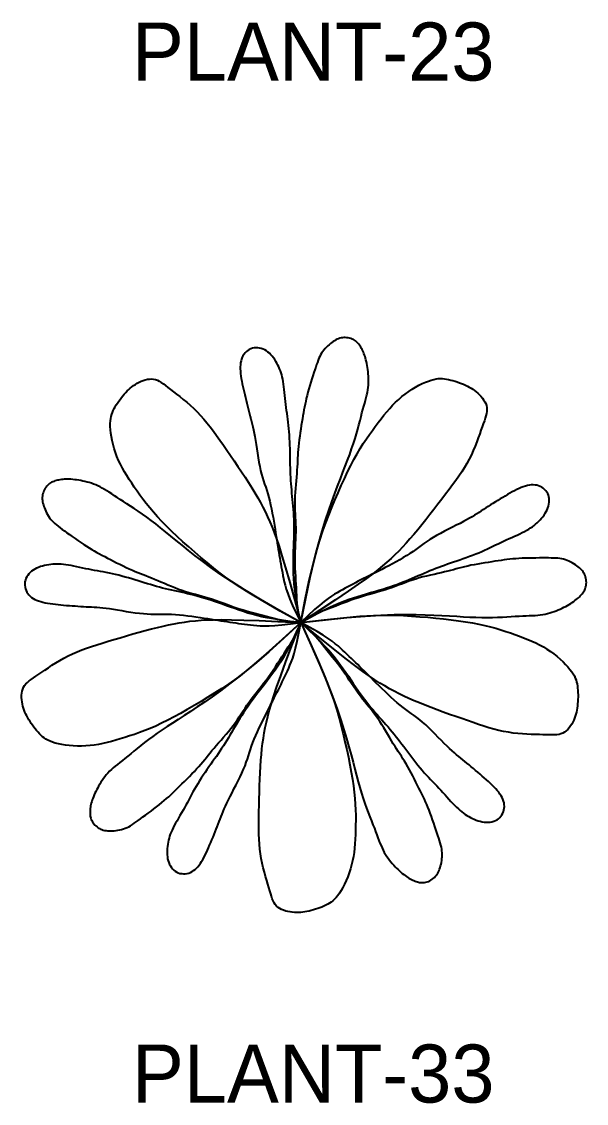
# Model space of a CAD drawing. Extents: x 7.4 to 18.5, y -3.8 to 7.
# Drawn here: x 9.719 to 10.691, y -0.367 to 1.497 of the extents above; entities that cross this region are included whole.
import ezdxf

# ---------------------------------------------------------------- set-up
doc = ezdxf.new("R2010")
doc.units = 0
doc.header["$MEASUREMENT"] = 0
doc.layers.get('0').update_dxf_attribs({"linetype": 'CONTINUOUS'})
doc.layers.add('L-PLNT-SHRUB', color=7, linetype='CONTINUOUS')
doc.styles.get("Standard").update_dxf_attribs({"font": 'hand1.shx'})

# ---------------------------------------------------------------- blocks, each defined once
blk = doc.blocks.new('LCSHDP20')
at = {"color": 0}
for points in [[(0, 0), (0.0086, 0.0423), (0.0165, 0.0784), (0.0238, 0.1092), (0.0306, 0.1353), (0.0369, 0.1576), (0.0427, 0.1767), (0.0483, 0.1934), (0.0536, 0.2083), (0.0587, 0.2222), (0.0636, 0.2353), (0.0683, 0.2475), (0.0727, 0.259), (0.0769, 0.2698), (0.0809, 0.2801), (0.0845, 0.2899), (0.0878, 0.2993), (0.0909, 0.3084), (0.0936, 0.3171), (0.096, 0.3254), (0.0983, 0.3334), (0.1003, 0.3409), (0.1022, 0.3481), (0.104, 0.3549), (0.1056, 0.3613), (0.1073, 0.3673), (0.1088, 0.3729), (0.1103, 0.3781), (0.1117, 0.3831), (0.1129, 0.3878), (0.114, 0.3923), (0.1149, 0.3966), (0.1157, 0.4009), (0.1162, 0.405), (0.1166, 0.4091), (0.1168, 0.4132), (0.1169, 0.4171), (0.1168, 0.421), (0.1167, 0.4249), (0.1164, 0.4286), (0.116, 0.4323), (0.1156, 0.4359), (0.1151, 0.4395), (0.1145, 0.4429), (0.1139, 0.4463), (0.1132, 0.4495), (0.1125, 0.4526), (0.1117, 0.4556), (0.1109, 0.4585), (0.11, 0.4611), (0.109, 0.4637), (0.108, 0.466), (0.107, 0.4683), (0.1059, 0.4704), (0.1048, 0.4725), (0.1037, 0.4744), (0.1025, 0.4762), (0.1013, 0.478), (0.1001, 0.4796), (0.0988, 0.4812), (0.0974, 0.4827), (0.0959, 0.4841), (0.0943, 0.4854), (0.0926, 0.4865), (0.0907, 0.4876), (0.0887, 0.4885), (0.0865, 0.4893), (0.0842, 0.49), (0.0818, 0.4905), (0.0793, 0.4908), (0.0769, 0.491), (0.0744, 0.491), (0.072, 0.4908), (0.0697, 0.4905), (0.0674, 0.4899), (0.0651, 0.4891), (0.0628, 0.4882), (0.0606, 0.487), (0.0584, 0.4857), (0.0561, 0.4843), (0.0538, 0.4826), (0.0515, 0.4808), (0.0491, 0.4789), (0.0468, 0.4768), (0.0444, 0.4746), (0.0422, 0.4722), (0.04, 0.4697), (0.038, 0.4671), (0.0361, 0.4644), (0.0344, 0.4615), (0.0329, 0.4586), (0.0314, 0.4554), (0.0301, 0.4521), (0.0287, 0.4484), (0.0274, 0.4445), (0.026, 0.4403), (0.0245, 0.4357), (0.0228, 0.4307), (0.0211, 0.4254), (0.0194, 0.4199), (0.0176, 0.4142), (0.0158, 0.4085), (0.0141, 0.4027), (0.0125, 0.3971), (0.0111, 0.3916), (0.0097, 0.3863), (0.0086, 0.3812), (0.0075, 0.3763), (0.0066, 0.3714), (0.0057, 0.3665), (0.0048, 0.3615), (0.0039, 0.3563), (0.003, 0.3509), (0.0021, 0.3452), (0.0011, 0.3394), (0.0002, 0.3333), (-0.0008, 0.3272), (-0.0017, 0.3212), (-0.0025, 0.3152), (-0.0032, 0.3093), (-0.0039, 0.3037), (-0.0043, 0.2984), (-0.0047, 0.2933), (-0.005, 0.2883), (-0.0052, 0.2834), (-0.0054, 0.2784), (-0.0057, 0.2734), (-0.006, 0.2682), (-0.0064, 0.2626), (-0.0069, 0.2568), (-0.0074, 0.2506), (-0.008, 0.2443), (-0.0086, 0.2378), (-0.0092, 0.2312), (-0.0097, 0.2246), (-0.01, 0.2181), (-0.0102, 0.2117), (-0.0103, 0.2054), (-0.0101, 0.1994), (-0.0099, 0.1934), (-0.0096, 0.1874), (-0.0093, 0.1815), (-0.009, 0.1755), (-0.0087, 0.1694), (-0.0086, 0.1631), (-0.0086, 0.1566), (-0.0088, 0.15), (-0.009, 0.1432), (-0.0093, 0.1363), (-0.0096, 0.1293), (-0.0098, 0.1222), (-0.01, 0.1151), (-0.01, 0.108), (-0.01, 0.101), (-0.0098, 0.094), (-0.0095, 0.0871), (-0.0092, 0.0802), (-0.0088, 0.0733), (-0.0084, 0.0665), (-0.008, 0.0598), (-0.0077, 0.0531), (-0.0074, 0.0465), (-0.007, 0.04), (-0.0066, 0.0334), (-0.006, 0.0269), (-0.0051, 0.0203), (-0.0039, 0.0136), (-0.0022, 0.0069), (0, 0)], [(0, 0), (-0.0035, 0.0177), (-0.0063, 0.0328), (-0.0084, 0.0459), (-0.01, 0.0572), (-0.0111, 0.067), (-0.0119, 0.0759), (-0.0123, 0.0841), (-0.0125, 0.0919), (-0.0125, 0.0997), (-0.0124, 0.1075), (-0.0123, 0.1153), (-0.0121, 0.123), (-0.0118, 0.1306), (-0.0116, 0.138), (-0.0114, 0.1452), (-0.0112, 0.1522), (-0.0112, 0.1589), (-0.0112, 0.1654), (-0.0113, 0.1716), (-0.0115, 0.1777), (-0.0117, 0.1836), (-0.012, 0.1894), (-0.0124, 0.1951), (-0.0129, 0.2007), (-0.0133, 0.2063), (-0.0139, 0.2119), (-0.0144, 0.2175), (-0.015, 0.223), (-0.0155, 0.2285), (-0.016, 0.234), (-0.0165, 0.2394), (-0.0169, 0.2449), (-0.0172, 0.2503), (-0.0174, 0.2557), (-0.0176, 0.261), (-0.0178, 0.2665), (-0.0179, 0.2719), (-0.018, 0.2774), (-0.0181, 0.283), (-0.0182, 0.2886), (-0.0183, 0.2943), (-0.0184, 0.3001), (-0.0186, 0.3059), (-0.0188, 0.3117), (-0.019, 0.3175), (-0.0193, 0.3233), (-0.0197, 0.3289), (-0.0202, 0.3344), (-0.0208, 0.3398), (-0.0214, 0.3451), (-0.0221, 0.3503), (-0.0228, 0.3554), (-0.0235, 0.3605), (-0.0243, 0.3655), (-0.025, 0.3706), (-0.0256, 0.3757), (-0.0262, 0.3809), (-0.0267, 0.3861), (-0.0273, 0.3913), (-0.0278, 0.3964), (-0.0283, 0.4014), (-0.0289, 0.4062), (-0.0295, 0.4109), (-0.0301, 0.4153), (-0.0309, 0.4195), (-0.0318, 0.4234), (-0.0327, 0.4271), (-0.0338, 0.4306), (-0.035, 0.434), (-0.0363, 0.4373), (-0.0377, 0.4405), (-0.0393, 0.4437), (-0.0409, 0.4469), (-0.0428, 0.45), (-0.0447, 0.4531), (-0.0468, 0.456), (-0.049, 0.4589), (-0.0513, 0.4615), (-0.0538, 0.464), (-0.0564, 0.4662), (-0.0591, 0.4682), (-0.062, 0.4699), (-0.0649, 0.4713), (-0.0679, 0.4723), (-0.0709, 0.4731), (-0.0739, 0.4736), (-0.0769, 0.4736), (-0.0799, 0.4734), (-0.0829, 0.4728), (-0.0857, 0.4718), (-0.0885, 0.4705), (-0.091, 0.4689), (-0.0935, 0.467), (-0.0957, 0.4649), (-0.0976, 0.4625), (-0.0994, 0.4599), (-0.1008, 0.4572), (-0.1019, 0.4542), (-0.1028, 0.4511), (-0.1035, 0.4478), (-0.1039, 0.4444), (-0.1041, 0.4408), (-0.104, 0.437), (-0.1038, 0.4331), (-0.1035, 0.4291), (-0.1029, 0.4249), (-0.1023, 0.4206), (-0.1015, 0.4162), (-0.1006, 0.4117), (-0.0996, 0.4071), (-0.0986, 0.4024), (-0.0975, 0.3977), (-0.0964, 0.3929), (-0.0952, 0.3881), (-0.0941, 0.3832), (-0.0929, 0.3784), (-0.0917, 0.3736), (-0.0906, 0.3689), (-0.0894, 0.3643), (-0.0882, 0.3598), (-0.087, 0.3554), (-0.0858, 0.351), (-0.0846, 0.3466), (-0.0834, 0.3421), (-0.0822, 0.3373), (-0.0811, 0.3322), (-0.0799, 0.3266), (-0.0788, 0.3205), (-0.0777, 0.3139), (-0.0766, 0.3068), (-0.0755, 0.2993), (-0.0744, 0.2917), (-0.0732, 0.2841), (-0.0719, 0.2765), (-0.0705, 0.2692), (-0.069, 0.2623), (-0.0674, 0.2559), (-0.0658, 0.2498), (-0.064, 0.2441), (-0.0622, 0.2386), (-0.0603, 0.2331), (-0.0585, 0.2276), (-0.0567, 0.2218), (-0.055, 0.2158), (-0.0533, 0.2094), (-0.0518, 0.2027), (-0.0503, 0.1958), (-0.0489, 0.1887), (-0.0476, 0.1816), (-0.0464, 0.1746), (-0.0452, 0.1677), (-0.0441, 0.161), (-0.0431, 0.1546), (-0.0421, 0.1486), (-0.0412, 0.1428), (-0.0403, 0.1372), (-0.0395, 0.1318), (-0.0386, 0.1265), (-0.0378, 0.1214), (-0.037, 0.1163), (-0.0361, 0.1113), (-0.0353, 0.1063), (-0.0344, 0.1013), (-0.0335, 0.0963), (-0.0326, 0.0913), (-0.0316, 0.0862), (-0.0305, 0.081), (-0.0295, 0.0758), (-0.0283, 0.0704), (-0.0269, 0.0645), (-0.0249, 0.0578), (-0.0223, 0.05), (-0.0187, 0.0406), (-0.0139, 0.0294), (-0.0078, 0.016), (0, 0)], [(0, 0), (-0.0355, 0.0197), (-0.0648, 0.0367), (-0.0889, 0.0513), (-0.1087, 0.0639), (-0.1249, 0.075), (-0.1385, 0.085), (-0.1503, 0.0943), (-0.1611, 0.1033), (-0.1718, 0.1123), (-0.1824, 0.1213), (-0.1928, 0.1304), (-0.2029, 0.1394), (-0.2126, 0.1483), (-0.2219, 0.1571), (-0.2307, 0.1658), (-0.239, 0.1742), (-0.2466, 0.1823), (-0.2536, 0.1903), (-0.2601, 0.1979), (-0.2661, 0.2054), (-0.2717, 0.2127), (-0.2769, 0.2198), (-0.2818, 0.2267), (-0.2866, 0.2335), (-0.2911, 0.2402), (-0.2954, 0.2468), (-0.2996, 0.2533), (-0.3035, 0.2598), (-0.3071, 0.2663), (-0.3105, 0.2729), (-0.3136, 0.2795), (-0.3165, 0.2862), (-0.319, 0.2931), (-0.3212, 0.3), (-0.3231, 0.3069), (-0.3246, 0.3137), (-0.3259, 0.3202), (-0.3269, 0.3265), (-0.3276, 0.3324), (-0.3279, 0.3379), (-0.328, 0.3429), (-0.3278, 0.3474), (-0.3273, 0.3515), (-0.3266, 0.3553), (-0.3256, 0.3589), (-0.3244, 0.3622), (-0.323, 0.3654), (-0.3214, 0.3687), (-0.3196, 0.3719), (-0.3177, 0.3751), (-0.3156, 0.3783), (-0.3134, 0.3815), (-0.3111, 0.3846), (-0.3087, 0.3877), (-0.3063, 0.3907), (-0.3038, 0.3936), (-0.3013, 0.3964), (-0.2988, 0.3991), (-0.2962, 0.4016), (-0.2935, 0.404), (-0.2907, 0.4063), (-0.2879, 0.4085), (-0.2848, 0.4105), (-0.2817, 0.4124), (-0.2783, 0.4142), (-0.2749, 0.4159), (-0.2713, 0.4173), (-0.2677, 0.4184), (-0.2641, 0.4193), (-0.2604, 0.4197), (-0.2569, 0.4199), (-0.2534, 0.4195), (-0.2501, 0.4187), (-0.2468, 0.4175), (-0.2435, 0.4158), (-0.2401, 0.4137), (-0.2366, 0.4112), (-0.2328, 0.4083), (-0.2287, 0.4051), (-0.2242, 0.4016), (-0.2192, 0.3978), (-0.2138, 0.3937), (-0.2082, 0.3894), (-0.2023, 0.3847), (-0.1963, 0.3797), (-0.1902, 0.3745), (-0.1842, 0.369), (-0.1783, 0.3632), (-0.1725, 0.3571), (-0.1669, 0.3508), (-0.1614, 0.3441), (-0.1559, 0.3371), (-0.1504, 0.3298), (-0.1449, 0.3222), (-0.1391, 0.3141), (-0.1332, 0.3057), (-0.1271, 0.297), (-0.1208, 0.2879), (-0.1145, 0.2786), (-0.1081, 0.2692), (-0.1018, 0.2598), (-0.0956, 0.2504), (-0.0897, 0.2412), (-0.0841, 0.2323), (-0.0788, 0.2236), (-0.0739, 0.2152), (-0.0693, 0.2069), (-0.065, 0.1987), (-0.0608, 0.1905), (-0.0569, 0.1821), (-0.0531, 0.1735), (-0.0493, 0.1645), (-0.0456, 0.155), (-0.0417, 0.1442), (-0.0373, 0.1311), (-0.0322, 0.1149), (-0.0262, 0.0945), (-0.0189, 0.0692), (-0.0103, 0.038), (0, 0)], [(0, 0), (0.0078, 0.0398), (0.0148, 0.073), (0.0213, 0.1004), (0.0272, 0.1231), (0.0328, 0.142), (0.0381, 0.158), (0.0433, 0.1721), (0.0484, 0.1852), (0.0537, 0.1981), (0.059, 0.211), (0.0644, 0.2236), (0.0699, 0.236), (0.0754, 0.248), (0.0809, 0.2596), (0.0864, 0.2707), (0.0918, 0.2811), (0.0972, 0.2908), (0.1026, 0.3), (0.1079, 0.3085), (0.1131, 0.3165), (0.1183, 0.3241), (0.1235, 0.3313), (0.1285, 0.3381), (0.1336, 0.3447), (0.1385, 0.3511), (0.1434, 0.3572), (0.1484, 0.3632), (0.1533, 0.3689), (0.1584, 0.3744), (0.1636, 0.3796), (0.1689, 0.3847), (0.1744, 0.3894), (0.1802, 0.3939), (0.1861, 0.3982), (0.192, 0.4021), (0.198, 0.4057), (0.2038, 0.4089), (0.2095, 0.4118), (0.215, 0.4143), (0.2201, 0.4163), (0.2248, 0.4179), (0.2291, 0.4191), (0.2332, 0.4199), (0.237, 0.4204), (0.2407, 0.4205), (0.2442, 0.4204), (0.2478, 0.4201), (0.2513, 0.4196), (0.2549, 0.4189), (0.2586, 0.418), (0.2623, 0.417), (0.266, 0.4159), (0.2697, 0.4147), (0.2733, 0.4134), (0.2769, 0.412), (0.2805, 0.4106), (0.2839, 0.4091), (0.2872, 0.4075), (0.2904, 0.4058), (0.2935, 0.404), (0.2966, 0.4021), (0.2995, 0.4), (0.3024, 0.3978), (0.3052, 0.3953), (0.3079, 0.3927), (0.3106, 0.3899), (0.313, 0.387), (0.3152, 0.3839), (0.3171, 0.3807), (0.3187, 0.3774), (0.3199, 0.3741), (0.3207, 0.3707), (0.3209, 0.3672), (0.3208, 0.3637), (0.3202, 0.3601), (0.3192, 0.3562), (0.3179, 0.3521), (0.3164, 0.3476), (0.3146, 0.3427), (0.3127, 0.3373), (0.3106, 0.3314), (0.3084, 0.3251), (0.306, 0.3183), (0.3034, 0.3113), (0.3005, 0.304), (0.2974, 0.2966), (0.294, 0.2892), (0.2904, 0.2818), (0.2864, 0.2744), (0.282, 0.2671), (0.2774, 0.2598), (0.2724, 0.2525), (0.2672, 0.245), (0.2616, 0.2373), (0.2558, 0.2294), (0.2496, 0.2212), (0.2431, 0.2127), (0.2365, 0.2039), (0.2296, 0.195), (0.2226, 0.186), (0.2156, 0.1771), (0.2086, 0.1683), (0.2017, 0.1598), (0.1949, 0.1517), (0.1883, 0.1441), (0.1818, 0.1368), (0.1754, 0.1299), (0.1689, 0.1232), (0.1623, 0.1167), (0.1556, 0.1104), (0.1486, 0.1041), (0.1412, 0.0977), (0.1333, 0.0913), (0.1242, 0.0842), (0.1132, 0.0759), (0.0993, 0.0661), (0.0818, 0.0541), (0.06, 0.0394), (0.033, 0.0216), (0, 0)], [(0, 0), (-0.0375, 0.0212), (-0.0695, 0.0399), (-0.0965, 0.0564), (-0.1193, 0.0709), (-0.1385, 0.0837), (-0.1548, 0.0952), (-0.169, 0.1057), (-0.1816, 0.1153), (-0.1932, 0.1245), (-0.2041, 0.1332), (-0.2143, 0.1414), (-0.2238, 0.1492), (-0.2329, 0.1566), (-0.2414, 0.1635), (-0.2496, 0.17), (-0.2575, 0.176), (-0.2652, 0.1817), (-0.2726, 0.187), (-0.2798, 0.1919), (-0.2867, 0.1965), (-0.2933, 0.2008), (-0.2995, 0.2048), (-0.3054, 0.2086), (-0.311, 0.2121), (-0.3162, 0.2155), (-0.321, 0.2187), (-0.3255, 0.2217), (-0.3298, 0.2246), (-0.3339, 0.2272), (-0.3379, 0.2296), (-0.3417, 0.2319), (-0.3455, 0.2339), (-0.3493, 0.2357), (-0.3531, 0.2373), (-0.3568, 0.2388), (-0.3606, 0.2401), (-0.3643, 0.2412), (-0.368, 0.2422), (-0.3717, 0.2431), (-0.3753, 0.2439), (-0.3789, 0.2446), (-0.3824, 0.2453), (-0.3859, 0.2458), (-0.3892, 0.2462), (-0.3925, 0.2466), (-0.3957, 0.2469), (-0.3988, 0.247), (-0.4018, 0.2471), (-0.4046, 0.2471), (-0.4073, 0.247), (-0.4098, 0.2468), (-0.4123, 0.2465), (-0.4147, 0.2461), (-0.4169, 0.2457), (-0.4191, 0.2452), (-0.4212, 0.2447), (-0.4233, 0.2441), (-0.4252, 0.2434), (-0.4271, 0.2427), (-0.429, 0.2418), (-0.4308, 0.2408), (-0.4325, 0.2397), (-0.4341, 0.2384), (-0.4357, 0.2369), (-0.4372, 0.2353), (-0.4387, 0.2334), (-0.44, 0.2314), (-0.4412, 0.2293), (-0.4423, 0.2271), (-0.4432, 0.2248), (-0.444, 0.2225), (-0.4446, 0.2202), (-0.4449, 0.2178), (-0.4451, 0.2154), (-0.4451, 0.213), (-0.4449, 0.2106), (-0.4445, 0.2082), (-0.4439, 0.2056), (-0.4432, 0.203), (-0.4424, 0.2003), (-0.4414, 0.1975), (-0.4403, 0.1947), (-0.439, 0.1918), (-0.4376, 0.1889), (-0.4361, 0.186), (-0.4344, 0.1832), (-0.4325, 0.1805), (-0.4305, 0.1779), (-0.4283, 0.1754), (-0.426, 0.173), (-0.4234, 0.1706), (-0.4206, 0.1683), (-0.4176, 0.1659), (-0.4143, 0.1634), (-0.4107, 0.1607), (-0.4068, 0.1579), (-0.4026, 0.1548), (-0.3981, 0.1516), (-0.3934, 0.1482), (-0.3885, 0.1447), (-0.3836, 0.1413), (-0.3786, 0.1379), (-0.3738, 0.1346), (-0.369, 0.1315), (-0.3644, 0.1287), (-0.3599, 0.126), (-0.3556, 0.1234), (-0.3512, 0.121), (-0.3468, 0.1186), (-0.3423, 0.1162), (-0.3376, 0.1138), (-0.3328, 0.1113), (-0.3277, 0.1087), (-0.3224, 0.1059), (-0.317, 0.1032), (-0.3115, 0.1004), (-0.306, 0.0976), (-0.3005, 0.095), (-0.2952, 0.0925), (-0.29, 0.0902), (-0.2851, 0.0881), (-0.2804, 0.0862), (-0.2757, 0.0844), (-0.2711, 0.0826), (-0.2665, 0.0809), (-0.2618, 0.0791), (-0.2569, 0.0772), (-0.2518, 0.0751), (-0.2463, 0.0728), (-0.2407, 0.0704), (-0.2348, 0.0679), (-0.2288, 0.0653), (-0.2227, 0.0627), (-0.2166, 0.0602), (-0.2105, 0.0578), (-0.2045, 0.0557), (-0.1985, 0.0537), (-0.1927, 0.052), (-0.187, 0.0503), (-0.1812, 0.0488), (-0.1755, 0.0473), (-0.1697, 0.0457), (-0.1638, 0.044), (-0.1578, 0.0422), (-0.1517, 0.0402), (-0.1454, 0.038), (-0.139, 0.0357), (-0.1325, 0.0333), (-0.1259, 0.0309), (-0.1193, 0.0284), (-0.1126, 0.0261), (-0.1059, 0.0238), (-0.0991, 0.0217), (-0.0924, 0.0197), (-0.0857, 0.0179), (-0.0791, 0.0161), (-0.0725, 0.0143), (-0.0659, 0.0126), (-0.0594, 0.0109), (-0.0529, 0.0091), (-0.0465, 0.0074), (-0.0402, 0.0057), (-0.0338, 0.004), (-0.0274, 0.0026), (-0.0209, 0.0014), (-0.0142, 0.0005), (-0.0072, 0), (0, 0)], [(0, 0), (0.0157, 0.0088), (0.0293, 0.0161), (0.041, 0.0222), (0.0513, 0.0272), (0.0603, 0.0313), (0.0685, 0.0347), (0.0761, 0.0376), (0.0835, 0.0403), (0.091, 0.0427), (0.0984, 0.0451), (0.1059, 0.0473), (0.1133, 0.0495), (0.1205, 0.0516), (0.1277, 0.0537), (0.1346, 0.0557), (0.1413, 0.0577), (0.1477, 0.0597), (0.1538, 0.0617), (0.1597, 0.0638), (0.1655, 0.0658), (0.171, 0.0679), (0.1764, 0.07), (0.1817, 0.0721), (0.1869, 0.0743), (0.1921, 0.0765), (0.1973, 0.0787), (0.2024, 0.0809), (0.2075, 0.0831), (0.2125, 0.0854), (0.2176, 0.0875), (0.2226, 0.0896), (0.2277, 0.0917), (0.2327, 0.0937), (0.2378, 0.0956), (0.2428, 0.0974), (0.2479, 0.0992), (0.2531, 0.101), (0.2583, 0.1028), (0.2635, 0.1046), (0.2689, 0.1065), (0.2743, 0.1083), (0.2797, 0.1102), (0.2852, 0.1122), (0.2907, 0.1142), (0.2961, 0.1162), (0.3015, 0.1183), (0.3067, 0.1204), (0.3118, 0.1226), (0.3168, 0.1248), (0.3216, 0.127), (0.3263, 0.1292), (0.331, 0.1315), (0.3356, 0.1338), (0.3401, 0.136), (0.3448, 0.1383), (0.3494, 0.1405), (0.3542, 0.1426), (0.3589, 0.1447), (0.3637, 0.1468), (0.3684, 0.1489), (0.373, 0.1509), (0.3774, 0.153), (0.3817, 0.155), (0.3857, 0.157), (0.3894, 0.159), (0.3929, 0.1611), (0.3961, 0.1631), (0.3991, 0.1652), (0.402, 0.1674), (0.4047, 0.1696), (0.4073, 0.172), (0.4098, 0.1744), (0.4123, 0.177), (0.4148, 0.1797), (0.4171, 0.1825), (0.4192, 0.1854), (0.4213, 0.1884), (0.4231, 0.1914), (0.4246, 0.1945), (0.426, 0.1977), (0.427, 0.2009), (0.4277, 0.2041), (0.4281, 0.2073), (0.4283, 0.2105), (0.4281, 0.2136), (0.4275, 0.2166), (0.4267, 0.2195), (0.4255, 0.2223), (0.424, 0.2249), (0.4222, 0.2273), (0.4201, 0.2295), (0.4178, 0.2315), (0.4153, 0.2332), (0.4125, 0.2346), (0.4097, 0.2358), (0.4067, 0.2366), (0.4037, 0.2371), (0.4005, 0.2373), (0.3973, 0.2372), (0.394, 0.2368), (0.3906, 0.2361), (0.3871, 0.2352), (0.3835, 0.234), (0.3799, 0.2326), (0.3761, 0.231), (0.3723, 0.2292), (0.3684, 0.2272), (0.3645, 0.2251), (0.3605, 0.2229), (0.3564, 0.2205), (0.3523, 0.2181), (0.3481, 0.2156), (0.3439, 0.2131), (0.3396, 0.2105), (0.3354, 0.2079), (0.3312, 0.2053), (0.327, 0.2027), (0.3229, 0.2001), (0.3189, 0.1976), (0.315, 0.195), (0.3111, 0.1925), (0.3074, 0.19), (0.3035, 0.1875), (0.2996, 0.185), (0.2954, 0.1824), (0.2908, 0.1797), (0.2859, 0.1769), (0.2805, 0.174), (0.2745, 0.1709), (0.2681, 0.1677), (0.2614, 0.1643), (0.2545, 0.1609), (0.2476, 0.1574), (0.2408, 0.1538), (0.2342, 0.1503), (0.2281, 0.1467), (0.2225, 0.1432), (0.2173, 0.1397), (0.2124, 0.1363), (0.2077, 0.1329), (0.2031, 0.1294), (0.1983, 0.126), (0.1935, 0.1225), (0.1883, 0.119), (0.1827, 0.1154), (0.1768, 0.1119), (0.1707, 0.1083), (0.1644, 0.1048), (0.158, 0.1014), (0.1517, 0.098), (0.1455, 0.0948), (0.1395, 0.0917), (0.1338, 0.0888), (0.1283, 0.086), (0.123, 0.0833), (0.118, 0.0807), (0.1131, 0.0783), (0.1084, 0.0758), (0.1038, 0.0735), (0.0992, 0.0711), (0.0947, 0.0688), (0.0902, 0.0664), (0.0857, 0.064), (0.0812, 0.0616), (0.0767, 0.0592), (0.0722, 0.0567), (0.0676, 0.0541), (0.063, 0.0514), (0.0582, 0.0487), (0.053, 0.0455), (0.0473, 0.0416), (0.0406, 0.0366), (0.0329, 0.0303), (0.0237, 0.0223), (0.0128, 0.0123), (0, 0)], [(0, 0), (-0.0179, 0.0021), (-0.0332, 0.0042), (-0.0462, 0.0062), (-0.0575, 0.0082), (-0.0672, 0.0101), (-0.0758, 0.0122), (-0.0837, 0.0143), (-0.0913, 0.0165), (-0.0987, 0.0189), (-0.1061, 0.0214), (-0.1135, 0.024), (-0.1207, 0.0265), (-0.1278, 0.0291), (-0.1348, 0.0316), (-0.1416, 0.0341), (-0.1482, 0.0364), (-0.1546, 0.0385), (-0.1607, 0.0405), (-0.1667, 0.0423), (-0.1725, 0.044), (-0.1782, 0.0456), (-0.1838, 0.0471), (-0.1894, 0.0485), (-0.1949, 0.0498), (-0.2004, 0.0511), (-0.2058, 0.0523), (-0.2113, 0.0535), (-0.2167, 0.0547), (-0.2221, 0.0559), (-0.2275, 0.0571), (-0.2328, 0.0583), (-0.2381, 0.0596), (-0.2433, 0.061), (-0.2485, 0.0624), (-0.2537, 0.0639), (-0.2589, 0.0654), (-0.2641, 0.067), (-0.2694, 0.0686), (-0.2747, 0.0702), (-0.2801, 0.0719), (-0.2856, 0.0736), (-0.2911, 0.0752), (-0.2967, 0.0769), (-0.3023, 0.0785), (-0.3079, 0.08), (-0.3134, 0.0815), (-0.3189, 0.0829), (-0.3243, 0.0841), (-0.3296, 0.0853), (-0.3348, 0.0863), (-0.34, 0.0872), (-0.345, 0.0881), (-0.3501, 0.089), (-0.3551, 0.0899), (-0.3602, 0.0908), (-0.3652, 0.0918), (-0.3703, 0.0928), (-0.3755, 0.0939), (-0.3805, 0.095), (-0.3856, 0.0961), (-0.3905, 0.0971), (-0.3953, 0.0981), (-0.3999, 0.099), (-0.4043, 0.0997), (-0.4085, 0.1002), (-0.4125, 0.1006), (-0.4163, 0.1008), (-0.42, 0.1009), (-0.4236, 0.1008), (-0.4271, 0.1006), (-0.4306, 0.1003), (-0.4341, 0.0998), (-0.4376, 0.0991), (-0.4412, 0.0984), (-0.4447, 0.0975), (-0.4482, 0.0964), (-0.4515, 0.0952), (-0.4548, 0.0938), (-0.4579, 0.0922), (-0.4608, 0.0904), (-0.4635, 0.0884), (-0.466, 0.0863), (-0.4682, 0.0839), (-0.4702, 0.0814), (-0.4719, 0.0788), (-0.4732, 0.076), (-0.4742, 0.0732), (-0.4749, 0.0703), (-0.4752, 0.0673), (-0.4752, 0.0643), (-0.4748, 0.0613), (-0.4741, 0.0583), (-0.473, 0.0554), (-0.4717, 0.0527), (-0.47, 0.05), (-0.4681, 0.0476), (-0.4659, 0.0454), (-0.4635, 0.0434), (-0.4608, 0.0416), (-0.4579, 0.04), (-0.4548, 0.0385), (-0.4514, 0.0373), (-0.4478, 0.0361), (-0.444, 0.0351), (-0.4401, 0.0342), (-0.4359, 0.0334), (-0.4316, 0.0327), (-0.4272, 0.0321), (-0.4226, 0.0316), (-0.4179, 0.0311), (-0.4132, 0.0306), (-0.4083, 0.0302), (-0.4034, 0.0297), (-0.3985, 0.0293), (-0.3935, 0.0289), (-0.3886, 0.0286), (-0.3837, 0.0282), (-0.3789, 0.0279), (-0.3741, 0.0276), (-0.3694, 0.0273), (-0.3649, 0.0271), (-0.3604, 0.0269), (-0.3558, 0.0267), (-0.3511, 0.0264), (-0.3462, 0.026), (-0.3409, 0.0255), (-0.3353, 0.0249), (-0.3292, 0.0241), (-0.3225, 0.0231), (-0.3154, 0.0219), (-0.308, 0.0207), (-0.3004, 0.0194), (-0.2928, 0.0182), (-0.2852, 0.0171), (-0.2778, 0.0161), (-0.2708, 0.0154), (-0.2642, 0.0149), (-0.2579, 0.0147), (-0.252, 0.0146), (-0.2461, 0.0146), (-0.2403, 0.0147), (-0.2345, 0.0147), (-0.2285, 0.0146), (-0.2223, 0.0144), (-0.2157, 0.014), (-0.2088, 0.0134), (-0.2018, 0.0127), (-0.1946, 0.0118), (-0.1875, 0.0109), (-0.1804, 0.0099), (-0.1734, 0.0088), (-0.1668, 0.0078), (-0.1604, 0.0068), (-0.1543, 0.0059), (-0.1485, 0.0049), (-0.1429, 0.004), (-0.1375, 0.0032), (-0.1323, 0.0024), (-0.1271, 0.0016), (-0.1221, 0.0008), (-0.117, 0), (-0.112, -0.0007), (-0.107, -0.0014), (-0.1019, -0.0021), (-0.0969, -0.0028), (-0.0917, -0.0034), (-0.0865, -0.004), (-0.0812, -0.0046), (-0.0757, -0.0052), (-0.0696, -0.0056), (-0.0627, -0.0058), (-0.0544, -0.0057), (-0.0444, -0.0052), (-0.0323, -0.0041), (-0.0176, -0.0024), (0, 0)], [(0, 0), (0.0428, 0.0049), (0.0797, 0.0085), (0.1112, 0.0111), (0.1382, 0.0127), (0.1613, 0.0137), (0.1812, 0.014), (0.1988, 0.0138), (0.2147, 0.0134), (0.2295, 0.0129), (0.2434, 0.0122), (0.2565, 0.0115), (0.2688, 0.0108), (0.2804, 0.0102), (0.2914, 0.0096), (0.3019, 0.0092), (0.3118, 0.0089), (0.3213, 0.0089), (0.3305, 0.009), (0.3391, 0.0092), (0.3474, 0.0096), (0.3553, 0.01), (0.3627, 0.0104), (0.3697, 0.0108), (0.3763, 0.0112), (0.3825, 0.0115), (0.3882, 0.0117), (0.3937, 0.012), (0.3988, 0.0122), (0.4037, 0.0125), (0.4083, 0.0128), (0.4127, 0.0133), (0.417, 0.0139), (0.4211, 0.0146), (0.4252, 0.0155), (0.4291, 0.0166), (0.4328, 0.0177), (0.4365, 0.019), (0.4401, 0.0203), (0.4436, 0.0218), (0.447, 0.0233), (0.4503, 0.0248), (0.4535, 0.0264), (0.4566, 0.028), (0.4596, 0.0296), (0.4625, 0.0312), (0.4653, 0.0329), (0.4678, 0.0346), (0.4703, 0.0362), (0.4725, 0.0379), (0.4747, 0.0396), (0.4766, 0.0413), (0.4784, 0.0429), (0.4801, 0.0446), (0.4817, 0.0463), (0.4832, 0.048), (0.4846, 0.0497), (0.4859, 0.0513), (0.4871, 0.053), (0.4882, 0.0548), (0.4892, 0.0565), (0.49, 0.0584), (0.4908, 0.0603), (0.4913, 0.0623), (0.4918, 0.0644), (0.492, 0.0667), (0.4921, 0.069), (0.492, 0.0714), (0.4918, 0.0738), (0.4913, 0.0762), (0.4908, 0.0786), (0.49, 0.081), (0.4891, 0.0832), (0.488, 0.0853), (0.4867, 0.0873), (0.4853, 0.0892), (0.4837, 0.0911), (0.4819, 0.0929), (0.48, 0.0946), (0.4779, 0.0963), (0.4756, 0.098), (0.4732, 0.0996), (0.4706, 0.1013), (0.4679, 0.1029), (0.4651, 0.1044), (0.4621, 0.1058), (0.4591, 0.1071), (0.456, 0.1082), (0.4528, 0.1091), (0.4496, 0.1099), (0.4463, 0.1104), (0.4428, 0.1108), (0.4392, 0.1111), (0.4354, 0.1113), (0.4312, 0.1113), (0.4268, 0.1114), (0.4219, 0.1114), (0.4167, 0.1114), (0.4111, 0.1114), (0.4053, 0.1113), (0.3994, 0.1113), (0.3934, 0.1112), (0.3874, 0.111), (0.3815, 0.1108), (0.3758, 0.1105), (0.3704, 0.1101), (0.3652, 0.1097), (0.3602, 0.1091), (0.3552, 0.1085), (0.3503, 0.1079), (0.3452, 0.1072), (0.3401, 0.1064), (0.3346, 0.1056), (0.329, 0.1047), (0.3231, 0.1038), (0.3171, 0.1029), (0.311, 0.1019), (0.3049, 0.1008), (0.299, 0.0998), (0.2932, 0.0987), (0.2877, 0.0975), (0.2824, 0.0963), (0.2775, 0.0951), (0.2726, 0.0938), (0.2679, 0.0925), (0.2631, 0.0912), (0.2583, 0.0899), (0.2532, 0.0886), (0.2478, 0.0872), (0.2421, 0.0859), (0.2361, 0.0845), (0.2299, 0.0831), (0.2235, 0.0817), (0.217, 0.0802), (0.2106, 0.0786), (0.2043, 0.0769), (0.1981, 0.0751), (0.1922, 0.0732), (0.1865, 0.0712), (0.1809, 0.0692), (0.1753, 0.067), (0.1698, 0.0649), (0.1641, 0.0628), (0.1584, 0.0606), (0.1525, 0.0586), (0.1463, 0.0566), (0.1399, 0.0547), (0.1334, 0.0528), (0.1267, 0.0509), (0.12, 0.049), (0.1132, 0.0471), (0.1064, 0.0451), (0.0997, 0.0429), (0.093, 0.0407), (0.0864, 0.0384), (0.0799, 0.036), (0.0734, 0.0335), (0.067, 0.031), (0.0607, 0.0285), (0.0544, 0.0261), (0.0482, 0.0237), (0.042, 0.0214), (0.0358, 0.0191), (0.0297, 0.0166), (0.0237, 0.014), (0.0177, 0.0112), (0.0117, 0.0079), (0.0058, 0.0042), (0, 0)], [(0, 0), (-0.0297, -0.0276), (-0.0549, -0.0503), (-0.0762, -0.0687), (-0.0944, -0.0836), (-0.11, -0.0956), (-0.1237, -0.1054), (-0.1361, -0.1138), (-0.148, -0.1213), (-0.1599, -0.1287), (-0.1717, -0.136), (-0.1836, -0.143), (-0.1953, -0.1499), (-0.2068, -0.1564), (-0.218, -0.1625), (-0.229, -0.1682), (-0.2395, -0.1734), (-0.2496, -0.1782), (-0.2593, -0.1824), (-0.2686, -0.1862), (-0.2776, -0.1896), (-0.2862, -0.1926), (-0.2946, -0.1954), (-0.3027, -0.198), (-0.3107, -0.2004), (-0.3184, -0.2026), (-0.326, -0.2047), (-0.3335, -0.2066), (-0.3409, -0.2083), (-0.3482, -0.2098), (-0.3555, -0.211), (-0.3627, -0.2119), (-0.37, -0.2125), (-0.3773, -0.2128), (-0.3846, -0.2128), (-0.3917, -0.2124), (-0.3986, -0.2118), (-0.4053, -0.211), (-0.4116, -0.21), (-0.4174, -0.2088), (-0.4227, -0.2075), (-0.4275, -0.206), (-0.4317, -0.2044), (-0.4355, -0.2027), (-0.4388, -0.2008), (-0.4419, -0.1988), (-0.4447, -0.1966), (-0.4474, -0.1942), (-0.4499, -0.1917), (-0.4524, -0.189), (-0.4549, -0.1862), (-0.4573, -0.1832), (-0.4597, -0.1802), (-0.4619, -0.177), (-0.4641, -0.1738), (-0.4662, -0.1706), (-0.4682, -0.1673), (-0.4701, -0.1641), (-0.4718, -0.1608), (-0.4735, -0.1576), (-0.4749, -0.1543), (-0.4763, -0.151), (-0.4774, -0.1475), (-0.4785, -0.144), (-0.4793, -0.1404), (-0.48, -0.1367), (-0.4804, -0.1329), (-0.4807, -0.1291), (-0.4807, -0.1253), (-0.4803, -0.1216), (-0.4797, -0.118), (-0.4787, -0.1146), (-0.4773, -0.1114), (-0.4755, -0.1085), (-0.4733, -0.1057), (-0.4707, -0.1031), (-0.4676, -0.1006), (-0.4642, -0.098), (-0.4603, -0.0952), (-0.456, -0.0923), (-0.4512, -0.0891), (-0.4461, -0.0855), (-0.4406, -0.0817), (-0.4346, -0.0777), (-0.4284, -0.0735), (-0.4218, -0.0693), (-0.415, -0.0652), (-0.4079, -0.0611), (-0.4005, -0.0573), (-0.393, -0.0537), (-0.3852, -0.0503), (-0.3772, -0.0472), (-0.3688, -0.0441), (-0.3602, -0.0412), (-0.3512, -0.0382), (-0.3418, -0.0353), (-0.3319, -0.0322), (-0.3217, -0.0291), (-0.3111, -0.026), (-0.3003, -0.0228), (-0.2894, -0.0196), (-0.2785, -0.0165), (-0.2677, -0.0135), (-0.2571, -0.0107), (-0.2469, -0.0082), (-0.237, -0.0059), (-0.2275, -0.0038), (-0.2182, -0.002), (-0.2091, -0.0004), (-0.1999, 0.001), (-0.1907, 0.0022), (-0.1814, 0.0031), (-0.1717, 0.0039), (-0.1615, 0.0045), (-0.15, 0.0049), (-0.1362, 0.0051), (-0.1192, 0.0049), (-0.098, 0.0043), (-0.0717, 0.0034), (-0.0393, 0.0019), (0, 0)], [(0, 0), (-0.0318, -0.0291), (-0.0595, -0.0537), (-0.0835, -0.0743), (-0.1043, -0.0915), (-0.1224, -0.1058), (-0.1384, -0.1178), (-0.1527, -0.1281), (-0.1658, -0.137), (-0.1781, -0.1453), (-0.1897, -0.153), (-0.2007, -0.1601), (-0.2111, -0.1668), (-0.2209, -0.1731), (-0.2301, -0.1791), (-0.2388, -0.1849), (-0.247, -0.1905), (-0.2548, -0.1961), (-0.2621, -0.2015), (-0.2689, -0.2068), (-0.2754, -0.2119), (-0.2815, -0.2169), (-0.2873, -0.2216), (-0.2927, -0.226), (-0.2978, -0.2302), (-0.3027, -0.2341), (-0.3072, -0.2377), (-0.3115, -0.2411), (-0.3155, -0.2443), (-0.3193, -0.2474), (-0.3228, -0.2504), (-0.3261, -0.2533), (-0.3292, -0.2563), (-0.3321, -0.2594), (-0.3348, -0.2625), (-0.3374, -0.2656), (-0.3398, -0.2688), (-0.342, -0.2719), (-0.3441, -0.2751), (-0.3461, -0.2784), (-0.348, -0.2816), (-0.3497, -0.2847), (-0.3514, -0.2879), (-0.353, -0.291), (-0.3545, -0.2941), (-0.3558, -0.2971), (-0.3571, -0.3001), (-0.3582, -0.3029), (-0.3592, -0.3057), (-0.36, -0.3084), (-0.3607, -0.311), (-0.3613, -0.3135), (-0.3618, -0.316), (-0.3622, -0.3183), (-0.3625, -0.3206), (-0.3627, -0.3228), (-0.3629, -0.325), (-0.3629, -0.3271), (-0.3629, -0.3292), (-0.3628, -0.3313), (-0.3625, -0.3333), (-0.3621, -0.3353), (-0.3616, -0.3372), (-0.3609, -0.3392), (-0.36, -0.3412), (-0.3589, -0.3431), (-0.3576, -0.3451), (-0.3561, -0.3469), (-0.3545, -0.3488), (-0.3527, -0.3505), (-0.3508, -0.3521), (-0.3488, -0.3535), (-0.3468, -0.3548), (-0.3446, -0.3559), (-0.3424, -0.3567), (-0.3402, -0.3575), (-0.3378, -0.358), (-0.3353, -0.3584), (-0.3327, -0.3587), (-0.33, -0.3588), (-0.3272, -0.3588), (-0.3243, -0.3588), (-0.3212, -0.3586), (-0.3181, -0.3583), (-0.3149, -0.3578), (-0.3117, -0.3572), (-0.3085, -0.3565), (-0.3053, -0.3556), (-0.3022, -0.3545), (-0.2991, -0.3532), (-0.2961, -0.3517), (-0.2931, -0.35), (-0.29, -0.348), (-0.2868, -0.3459), (-0.2834, -0.3435), (-0.2798, -0.341), (-0.2759, -0.3381), (-0.2717, -0.335), (-0.2672, -0.3318), (-0.2625, -0.3283), (-0.2577, -0.3248), (-0.2529, -0.3211), (-0.2481, -0.3175), (-0.2435, -0.3139), (-0.2391, -0.3103), (-0.235, -0.3068), (-0.231, -0.3034), (-0.2273, -0.3), (-0.2236, -0.2966), (-0.22, -0.2932), (-0.2163, -0.2896), (-0.2126, -0.2859), (-0.2087, -0.2821), (-0.2046, -0.2781), (-0.2004, -0.2739), (-0.1961, -0.2696), (-0.1917, -0.2652), (-0.1874, -0.2608), (-0.1832, -0.2564), (-0.1792, -0.2521), (-0.1754, -0.248), (-0.1719, -0.2439), (-0.1686, -0.24), (-0.1654, -0.2362), (-0.1623, -0.2323), (-0.1593, -0.2285), (-0.1561, -0.2245), (-0.1528, -0.2205), (-0.1492, -0.2162), (-0.1454, -0.2118), (-0.1413, -0.2071), (-0.1371, -0.2024), (-0.1328, -0.1974), (-0.1285, -0.1924), (-0.1242, -0.1874), (-0.1201, -0.1823), (-0.1161, -0.1773), (-0.1124, -0.1722), (-0.109, -0.1672), (-0.1057, -0.1623), (-0.1024, -0.1573), (-0.0992, -0.1523), (-0.0959, -0.1472), (-0.0925, -0.1422), (-0.0889, -0.137), (-0.0851, -0.1318), (-0.0811, -0.1265), (-0.0769, -0.1211), (-0.0726, -0.1157), (-0.0682, -0.1102), (-0.0639, -0.1046), (-0.0596, -0.099), (-0.0554, -0.0933), (-0.0513, -0.0876), (-0.0473, -0.0818), (-0.0435, -0.076), (-0.0397, -0.0702), (-0.036, -0.0645), (-0.0323, -0.0588), (-0.0287, -0.0531), (-0.025, -0.0475), (-0.0214, -0.042), (-0.0178, -0.0365), (-0.0143, -0.0309), (-0.0109, -0.0253), (-0.0078, -0.0194), (-0.0048, -0.0133), (-0.0022, -0.0069), (0, 0)], [(0, 0), (-0.0076, -0.0163), (-0.0142, -0.0302), (-0.0202, -0.0421), (-0.0255, -0.0521), (-0.0304, -0.0608), (-0.035, -0.0684), (-0.0395, -0.0752), (-0.0439, -0.0817), (-0.0485, -0.088), (-0.0531, -0.0943), (-0.0578, -0.1005), (-0.0625, -0.1066), (-0.0672, -0.1126), (-0.0717, -0.1184), (-0.0762, -0.1242), (-0.0804, -0.1297), (-0.0844, -0.1351), (-0.0882, -0.1404), (-0.0918, -0.1455), (-0.0952, -0.1505), (-0.0984, -0.1554), (-0.1016, -0.1603), (-0.1046, -0.1651), (-0.1076, -0.17), (-0.1105, -0.1748), (-0.1133, -0.1796), (-0.1162, -0.1844), (-0.119, -0.1892), (-0.1218, -0.194), (-0.1246, -0.1987), (-0.1274, -0.2034), (-0.1303, -0.208), (-0.1332, -0.2126), (-0.1362, -0.2171), (-0.1392, -0.2216), (-0.1422, -0.226), (-0.1453, -0.2305), (-0.1485, -0.235), (-0.1517, -0.2395), (-0.1549, -0.2442), (-0.1582, -0.2488), (-0.1615, -0.2536), (-0.1648, -0.2584), (-0.168, -0.2632), (-0.1712, -0.2681), (-0.1744, -0.2729), (-0.1774, -0.2777), (-0.1802, -0.2824), (-0.1829, -0.2871), (-0.1855, -0.2918), (-0.188, -0.2964), (-0.1905, -0.3009), (-0.1928, -0.3055), (-0.1952, -0.31), (-0.1977, -0.3145), (-0.2001, -0.319), (-0.2027, -0.3235), (-0.2053, -0.3281), (-0.2079, -0.3326), (-0.2105, -0.337), (-0.213, -0.3414), (-0.2154, -0.3456), (-0.2177, -0.3497), (-0.2197, -0.3537), (-0.2216, -0.3575), (-0.2232, -0.3612), (-0.2246, -0.3648), (-0.2258, -0.3683), (-0.2268, -0.3717), (-0.2277, -0.3751), (-0.2284, -0.3786), (-0.229, -0.382), (-0.2295, -0.3856), (-0.2299, -0.3892), (-0.2301, -0.3928), (-0.2302, -0.3964), (-0.2301, -0.4), (-0.2297, -0.4035), (-0.2292, -0.407), (-0.2284, -0.4103), (-0.2273, -0.4135), (-0.226, -0.4166), (-0.2245, -0.4194), (-0.2227, -0.422), (-0.2207, -0.4244), (-0.2185, -0.4266), (-0.2162, -0.4284), (-0.2136, -0.43), (-0.2108, -0.4312), (-0.208, -0.4321), (-0.205, -0.4326), (-0.2019, -0.4328), (-0.1989, -0.4327), (-0.1958, -0.4323), (-0.1929, -0.4316), (-0.19, -0.4305), (-0.1872, -0.4291), (-0.1845, -0.4274), (-0.182, -0.4254), (-0.1795, -0.4231), (-0.1772, -0.4206), (-0.1749, -0.4178), (-0.1727, -0.4147), (-0.1706, -0.4115), (-0.1685, -0.408), (-0.1665, -0.4043), (-0.1645, -0.4004), (-0.1625, -0.3963), (-0.1606, -0.3922), (-0.1587, -0.3879), (-0.1568, -0.3835), (-0.1549, -0.379), (-0.153, -0.3745), (-0.151, -0.3699), (-0.1491, -0.3653), (-0.1472, -0.3608), (-0.1454, -0.3562), (-0.1436, -0.3517), (-0.1419, -0.3473), (-0.1402, -0.3429), (-0.1386, -0.3386), (-0.137, -0.3344), (-0.1353, -0.3301), (-0.1336, -0.3258), (-0.1317, -0.3212), (-0.1297, -0.3164), (-0.1273, -0.3112), (-0.1246, -0.3056), (-0.1216, -0.2996), (-0.1183, -0.2932), (-0.1149, -0.2866), (-0.1113, -0.2797), (-0.1078, -0.2728), (-0.1044, -0.266), (-0.1012, -0.2592), (-0.0983, -0.2528), (-0.0958, -0.2466), (-0.0937, -0.2408), (-0.0917, -0.2351), (-0.0899, -0.2296), (-0.0882, -0.224), (-0.0864, -0.2185), (-0.0845, -0.2128), (-0.0824, -0.2069), (-0.08, -0.2008), (-0.0773, -0.1945), (-0.0744, -0.188), (-0.0714, -0.1814), (-0.0683, -0.1749), (-0.0651, -0.1685), (-0.062, -0.1622), (-0.059, -0.1562), (-0.056, -0.1504), (-0.0533, -0.145), (-0.0506, -0.1397), (-0.048, -0.1347), (-0.0455, -0.1298), (-0.0431, -0.1251), (-0.0408, -0.1204), (-0.0385, -0.1159), (-0.0362, -0.1113), (-0.0339, -0.1068), (-0.0317, -0.1022), (-0.0295, -0.0976), (-0.0273, -0.093), (-0.0251, -0.0883), (-0.0229, -0.0835), (-0.0207, -0.0786), (-0.0185, -0.0736), (-0.0162, -0.068), (-0.0138, -0.0614), (-0.0114, -0.0535), (-0.0088, -0.0438), (-0.006, -0.032), (-0.0031, -0.0175), (0, 0)], [(0, 0), (0.0171, -0.0368), (0.0309, -0.0678), (0.0418, -0.0937), (0.0503, -0.1156), (0.0569, -0.1341), (0.062, -0.1502), (0.0661, -0.1646), (0.0697, -0.1783), (0.073, -0.1918), (0.0763, -0.2054), (0.0793, -0.2188), (0.0822, -0.232), (0.0848, -0.245), (0.0872, -0.2576), (0.0892, -0.2697), (0.0909, -0.2814), (0.0923, -0.2924), (0.0933, -0.303), (0.094, -0.313), (0.0945, -0.3226), (0.0948, -0.3318), (0.0948, -0.3406), (0.0947, -0.3491), (0.0946, -0.3574), (0.0943, -0.3654), (0.0939, -0.3733), (0.0934, -0.381), (0.0928, -0.3886), (0.0919, -0.396), (0.0908, -0.4033), (0.0894, -0.4105), (0.0878, -0.4176), (0.0858, -0.4246), (0.0835, -0.4315), (0.081, -0.4382), (0.0783, -0.4446), (0.0755, -0.4506), (0.0725, -0.4563), (0.0696, -0.4615), (0.0667, -0.4661), (0.0638, -0.4702), (0.061, -0.4737), (0.0582, -0.4768), (0.0554, -0.4794), (0.0525, -0.4817), (0.0495, -0.4837), (0.0465, -0.4855), (0.0433, -0.4872), (0.04, -0.4887), (0.0365, -0.4902), (0.033, -0.4916), (0.0293, -0.4928), (0.0256, -0.494), (0.0219, -0.4951), (0.0181, -0.4961), (0.0144, -0.497), (0.0108, -0.4978), (0.0072, -0.4985), (0.0036, -0.499), (0, -0.4994), (-0.0036, -0.4996), (-0.0072, -0.4997), (-0.0109, -0.4995), (-0.0145, -0.4992), (-0.0183, -0.4987), (-0.0221, -0.498), (-0.0258, -0.497), (-0.0294, -0.4958), (-0.0328, -0.4944), (-0.036, -0.4927), (-0.039, -0.4907), (-0.0416, -0.4884), (-0.0438, -0.4858), (-0.0457, -0.4828), (-0.0474, -0.4795), (-0.0489, -0.4758), (-0.0503, -0.4717), (-0.0517, -0.4672), (-0.0531, -0.4622), (-0.0547, -0.4567), (-0.0565, -0.4507), (-0.0584, -0.4442), (-0.0604, -0.4374), (-0.0624, -0.4301), (-0.0644, -0.4226), (-0.0662, -0.4148), (-0.0679, -0.4068), (-0.0693, -0.3986), (-0.0704, -0.3903), (-0.0711, -0.3819), (-0.0717, -0.3733), (-0.072, -0.3644), (-0.0722, -0.3553), (-0.0722, -0.3458), (-0.0721, -0.3359), (-0.0719, -0.3257), (-0.0717, -0.315), (-0.0715, -0.3039), (-0.0712, -0.2927), (-0.0708, -0.2813), (-0.0704, -0.27), (-0.0699, -0.2588), (-0.0692, -0.2479), (-0.0685, -0.2373), (-0.0677, -0.2272), (-0.0667, -0.2175), (-0.0656, -0.2082), (-0.0642, -0.199), (-0.0627, -0.1899), (-0.061, -0.1807), (-0.059, -0.1715), (-0.0568, -0.1621), (-0.0542, -0.1522), (-0.051, -0.1411), (-0.0469, -0.128), (-0.0415, -0.1118), (-0.0344, -0.0919), (-0.0254, -0.0671), (-0.014, -0.0368), (0, 0)], [(0, 0), (0.0403, 0.0049), (0.074, 0.0084), (0.1021, 0.0108), (0.1255, 0.0122), (0.1451, 0.0127), (0.162, 0.0126), (0.177, 0.012), (0.1911, 0.0112), (0.205, 0.0102), (0.2189, 0.0091), (0.2326, 0.0078), (0.246, 0.0065), (0.2592, 0.005), (0.2719, 0.0033), (0.2841, 0.0015), (0.2957, -0.0005), (0.3067, -0.0026), (0.317, -0.0049), (0.3267, -0.0073), (0.336, -0.0098), (0.3448, -0.0124), (0.3532, -0.0151), (0.3613, -0.0178), (0.3691, -0.0205), (0.3767, -0.0232), (0.3841, -0.026), (0.3912, -0.0289), (0.3982, -0.0318), (0.405, -0.0349), (0.4116, -0.0382), (0.418, -0.0418), (0.4243, -0.0456), (0.4303, -0.0496), (0.4362, -0.0539), (0.4417, -0.0584), (0.447, -0.0629), (0.4519, -0.0675), (0.4564, -0.072), (0.4604, -0.0764), (0.4639, -0.0806), (0.4669, -0.0846), (0.4694, -0.0884), (0.4714, -0.092), (0.473, -0.0955), (0.4743, -0.0989), (0.4753, -0.1024), (0.4761, -0.1058), (0.4767, -0.1093), (0.4771, -0.113), (0.4775, -0.1167), (0.4777, -0.1206), (0.4778, -0.1244), (0.4778, -0.1283), (0.4777, -0.1322), (0.4774, -0.1361), (0.4771, -0.1399), (0.4768, -0.1436), (0.4763, -0.1472), (0.4757, -0.1508), (0.4749, -0.1543), (0.474, -0.1578), (0.473, -0.1613), (0.4717, -0.1647), (0.4703, -0.1681), (0.4687, -0.1715), (0.4668, -0.1749), (0.4648, -0.1781), (0.4625, -0.1812), (0.4601, -0.184), (0.4574, -0.1865), (0.4546, -0.1887), (0.4516, -0.1904), (0.4484, -0.1917), (0.4451, -0.1927), (0.4414, -0.1932), (0.4374, -0.1935), (0.4331, -0.1936), (0.4283, -0.1935), (0.4231, -0.1933), (0.4174, -0.1932), (0.4112, -0.193), (0.4044, -0.1928), (0.3973, -0.1926), (0.3898, -0.1923), (0.382, -0.1918), (0.374, -0.1912), (0.3659, -0.1903), (0.3577, -0.1891), (0.3495, -0.1875), (0.3412, -0.1857), (0.3328, -0.1835), (0.3243, -0.1811), (0.3156, -0.1784), (0.3065, -0.1755), (0.2972, -0.1723), (0.2875, -0.169), (0.2774, -0.1655), (0.267, -0.1619), (0.2564, -0.1581), (0.2457, -0.1543), (0.235, -0.1504), (0.2245, -0.1464), (0.2143, -0.1424), (0.2045, -0.1385), (0.1952, -0.1346), (0.1863, -0.1307), (0.1777, -0.1267), (0.1694, -0.1226), (0.1612, -0.1183), (0.1531, -0.1139), (0.1449, -0.1091), (0.1366, -0.1041), (0.128, -0.0986), (0.1184, -0.0922), (0.1072, -0.0842), (0.0935, -0.074), (0.0767, -0.0611), (0.056, -0.0449), (0.0307, -0.0247), (0, 0)], [(0, 0), (0.0179, -0.0392), (0.0327, -0.0731), (0.0449, -0.1023), (0.0548, -0.1275), (0.0628, -0.1492), (0.0693, -0.1681), (0.0746, -0.1848), (0.0791, -0.2), (0.0831, -0.2143), (0.0868, -0.2277), (0.0902, -0.2404), (0.0934, -0.2523), (0.0964, -0.2635), (0.0992, -0.2742), (0.102, -0.2842), (0.1049, -0.2938), (0.1077, -0.3029), (0.1107, -0.3115), (0.1136, -0.3197), (0.1164, -0.3274), (0.1193, -0.3348), (0.122, -0.3417), (0.1245, -0.3483), (0.1269, -0.3544), (0.1291, -0.3602), (0.1311, -0.3656), (0.133, -0.3707), (0.1348, -0.3755), (0.1366, -0.3801), (0.1384, -0.3844), (0.1402, -0.3884), (0.1421, -0.3923), (0.144, -0.396), (0.1461, -0.3996), (0.1483, -0.4029), (0.1506, -0.4062), (0.153, -0.4093), (0.1554, -0.4123), (0.1578, -0.4152), (0.1603, -0.4179), (0.1627, -0.4206), (0.1652, -0.4232), (0.1677, -0.4257), (0.1702, -0.428), (0.1726, -0.4302), (0.175, -0.4323), (0.1774, -0.4343), (0.1798, -0.4361), (0.1821, -0.4377), (0.1843, -0.4392), (0.1865, -0.4405), (0.1887, -0.4418), (0.1908, -0.4429), (0.1929, -0.4438), (0.1949, -0.4447), (0.197, -0.4455), (0.199, -0.4463), (0.201, -0.4469), (0.2029, -0.4474), (0.2049, -0.4478), (0.2069, -0.448), (0.209, -0.4481), (0.2111, -0.448), (0.2132, -0.4478), (0.2154, -0.4473), (0.2177, -0.4467), (0.2199, -0.4459), (0.2222, -0.4449), (0.2243, -0.4437), (0.2264, -0.4424), (0.2284, -0.441), (0.2303, -0.4394), (0.2319, -0.4377), (0.2335, -0.4359), (0.2348, -0.434), (0.2361, -0.4319), (0.2372, -0.4297), (0.2383, -0.4273), (0.2393, -0.4248), (0.2401, -0.4221), (0.241, -0.4193), (0.2418, -0.4163), (0.2424, -0.4132), (0.243, -0.41), (0.2434, -0.4068), (0.2437, -0.4035), (0.2438, -0.4002), (0.2437, -0.3969), (0.2434, -0.3936), (0.2429, -0.3903), (0.2423, -0.3869), (0.2414, -0.3834), (0.2404, -0.3797), (0.2392, -0.3757), (0.2378, -0.3715), (0.2363, -0.3669), (0.2347, -0.3619), (0.233, -0.3566), (0.2311, -0.3511), (0.2292, -0.3455), (0.2273, -0.3398), (0.2253, -0.3341), (0.2232, -0.3286), (0.2212, -0.3233), (0.2192, -0.3183), (0.2172, -0.3135), (0.2151, -0.3089), (0.213, -0.3043), (0.2108, -0.2998), (0.2086, -0.2952), (0.2063, -0.2905), (0.2038, -0.2856), (0.2012, -0.2805), (0.1986, -0.2752), (0.1958, -0.2698), (0.193, -0.2643), (0.1901, -0.2588), (0.1873, -0.2535), (0.1844, -0.2483), (0.1816, -0.2434), (0.1789, -0.2388), (0.1762, -0.2345), (0.1735, -0.2303), (0.1708, -0.2262), (0.1681, -0.2221), (0.1653, -0.2178), (0.1625, -0.2134), (0.1595, -0.2087), (0.1565, -0.2037), (0.1533, -0.1984), (0.1501, -0.1929), (0.1467, -0.1873), (0.1433, -0.1816), (0.1398, -0.176), (0.1363, -0.1705), (0.1327, -0.1652), (0.1291, -0.1602), (0.1254, -0.1553), (0.1217, -0.1506), (0.1179, -0.146), (0.1142, -0.1414), (0.1104, -0.1367), (0.1066, -0.1319), (0.1028, -0.1269), (0.0991, -0.1217), (0.0953, -0.1162), (0.0915, -0.1106), (0.0876, -0.1048), (0.0837, -0.099), (0.0798, -0.0931), (0.0757, -0.0873), (0.0716, -0.0815), (0.0674, -0.0759), (0.0632, -0.0703), (0.0589, -0.0648), (0.0545, -0.0595), (0.0502, -0.0542), (0.0459, -0.0489), (0.0416, -0.0437), (0.0374, -0.0385), (0.0333, -0.0333), (0.0292, -0.0282), (0.025, -0.0231), (0.0207, -0.0182), (0.0161, -0.0134), (0.0112, -0.0087), (0.0058, -0.0043), (0, 0)], [(0, 0), (0.0132, -0.0122), (0.0244, -0.0229), (0.0338, -0.0322), (0.0417, -0.0404), (0.0484, -0.0477), (0.0542, -0.0544), (0.0593, -0.0608), (0.0641, -0.067), (0.0687, -0.0733), (0.0733, -0.0797), (0.0777, -0.0861), (0.0821, -0.0924), (0.0863, -0.0987), (0.0905, -0.1048), (0.0946, -0.1108), (0.0985, -0.1165), (0.1024, -0.122), (0.1063, -0.1272), (0.11, -0.1322), (0.1137, -0.137), (0.1174, -0.1417), (0.1211, -0.1462), (0.1247, -0.1505), (0.1284, -0.1548), (0.1321, -0.1591), (0.1358, -0.1633), (0.1395, -0.1675), (0.1432, -0.1716), (0.1469, -0.1758), (0.1505, -0.1799), (0.1541, -0.184), (0.1576, -0.1882), (0.161, -0.1924), (0.1644, -0.1966), (0.1677, -0.2008), (0.171, -0.2051), (0.1743, -0.2095), (0.1776, -0.2138), (0.1809, -0.2183), (0.1843, -0.2228), (0.1878, -0.2274), (0.1913, -0.232), (0.1948, -0.2366), (0.1984, -0.2412), (0.202, -0.2457), (0.2057, -0.2502), (0.2093, -0.2545), (0.2129, -0.2587), (0.2165, -0.2627), (0.2202, -0.2666), (0.2238, -0.2704), (0.2273, -0.2741), (0.2309, -0.2778), (0.2345, -0.2815), (0.238, -0.2852), (0.2416, -0.2889), (0.2451, -0.2927), (0.2486, -0.2966), (0.252, -0.3005), (0.2554, -0.3043), (0.2588, -0.3081), (0.2621, -0.3117), (0.2653, -0.3151), (0.2685, -0.3183), (0.2716, -0.3212), (0.2746, -0.3239), (0.2775, -0.3263), (0.2805, -0.3285), (0.2834, -0.3306), (0.2864, -0.3325), (0.2894, -0.3342), (0.2926, -0.3359), (0.2958, -0.3375), (0.2991, -0.3389), (0.3025, -0.3403), (0.3059, -0.3414), (0.3093, -0.3424), (0.3128, -0.3432), (0.3162, -0.3437), (0.3197, -0.344), (0.323, -0.344), (0.3263, -0.3437), (0.3295, -0.3431), (0.3325, -0.3422), (0.3354, -0.3411), (0.3382, -0.3397), (0.3407, -0.338), (0.3429, -0.336), (0.3449, -0.3338), (0.3467, -0.3313), (0.3481, -0.3286), (0.3493, -0.3258), (0.3501, -0.3229), (0.3506, -0.3198), (0.3509, -0.3168), (0.3507, -0.3137), (0.3503, -0.3106), (0.3495, -0.3076), (0.3484, -0.3045), (0.3469, -0.3015), (0.3452, -0.2985), (0.3433, -0.2955), (0.3411, -0.2924), (0.3386, -0.2894), (0.3359, -0.2863), (0.333, -0.2833), (0.33, -0.2802), (0.3267, -0.2771), (0.3233, -0.2739), (0.3199, -0.2708), (0.3163, -0.2676), (0.3126, -0.2644), (0.3089, -0.2612), (0.3051, -0.258), (0.3014, -0.2547), (0.2976, -0.2515), (0.2938, -0.2484), (0.2901, -0.2453), (0.2864, -0.2422), (0.2828, -0.2393), (0.2793, -0.2364), (0.2757, -0.2336), (0.2722, -0.2307), (0.2685, -0.2277), (0.2648, -0.2245), (0.2608, -0.2211), (0.2566, -0.2172), (0.2522, -0.213), (0.2474, -0.2083), (0.2423, -0.2032), (0.237, -0.1978), (0.2316, -0.1923), (0.2262, -0.1868), (0.2207, -0.1815), (0.2153, -0.1763), (0.21, -0.1716), (0.205, -0.1674), (0.2001, -0.1635), (0.1953, -0.1599), (0.1905, -0.1565), (0.1858, -0.1531), (0.1811, -0.1497), (0.1763, -0.1461), (0.1713, -0.1423), (0.1663, -0.1381), (0.1611, -0.1336), (0.1558, -0.1288), (0.1505, -0.1239), (0.1453, -0.119), (0.1401, -0.114), (0.1351, -0.1091), (0.1303, -0.1043), (0.1257, -0.0998), (0.1214, -0.0954), (0.1172, -0.0913), (0.1133, -0.0873), (0.1094, -0.0834), (0.1056, -0.0797), (0.1019, -0.076), (0.0983, -0.0724), (0.0947, -0.0688), (0.091, -0.0653), (0.0874, -0.0617), (0.0837, -0.0582), (0.08, -0.0547), (0.0762, -0.0512), (0.0723, -0.0476), (0.0684, -0.044), (0.0643, -0.0403), (0.0596, -0.0364), (0.0541, -0.0321), (0.0474, -0.0273), (0.039, -0.0219), (0.0285, -0.0156), (0.0157, -0.0084), (0, 0)]]:
    blk.add_lwpolyline(points, dxfattribs=at)
at = {"color": 0, "flags": 1}
for tag, p in [('ITEM', (0.0233, 0.0121)), ('SIZE', (0.0233, -0.0412))]:
    blk.add_attdef(tag, p, '', height=0.02, dxfattribs=at)
blk = doc.blocks.new('SHRUB-30')
at = {"layer": 'L-PLNT-SHRUB'}
blk.add_blockref('LCSHDP20', (0.0053, -0.0018), dxfattribs=at)
blk = doc.blocks.new('PLANT-33')
blk.add_blockref('SHRUB-30', (-0.0112, 0.0062))

msp = doc.modelspace()

# ---------------------------------------------------------------- block references
msp.add_blockref('PLANT-33', (10.2052, 0.457))

# ---------------------------------------------------------------- texts
for s, p in [('PLANT-23', (9.9089, 1.3955)), ('PLANT-33', (9.9089, -0.3657))]:
    msp.add_text(s, height=0.1).set_placement(p)

doc.saveas('drawing.dxf')
